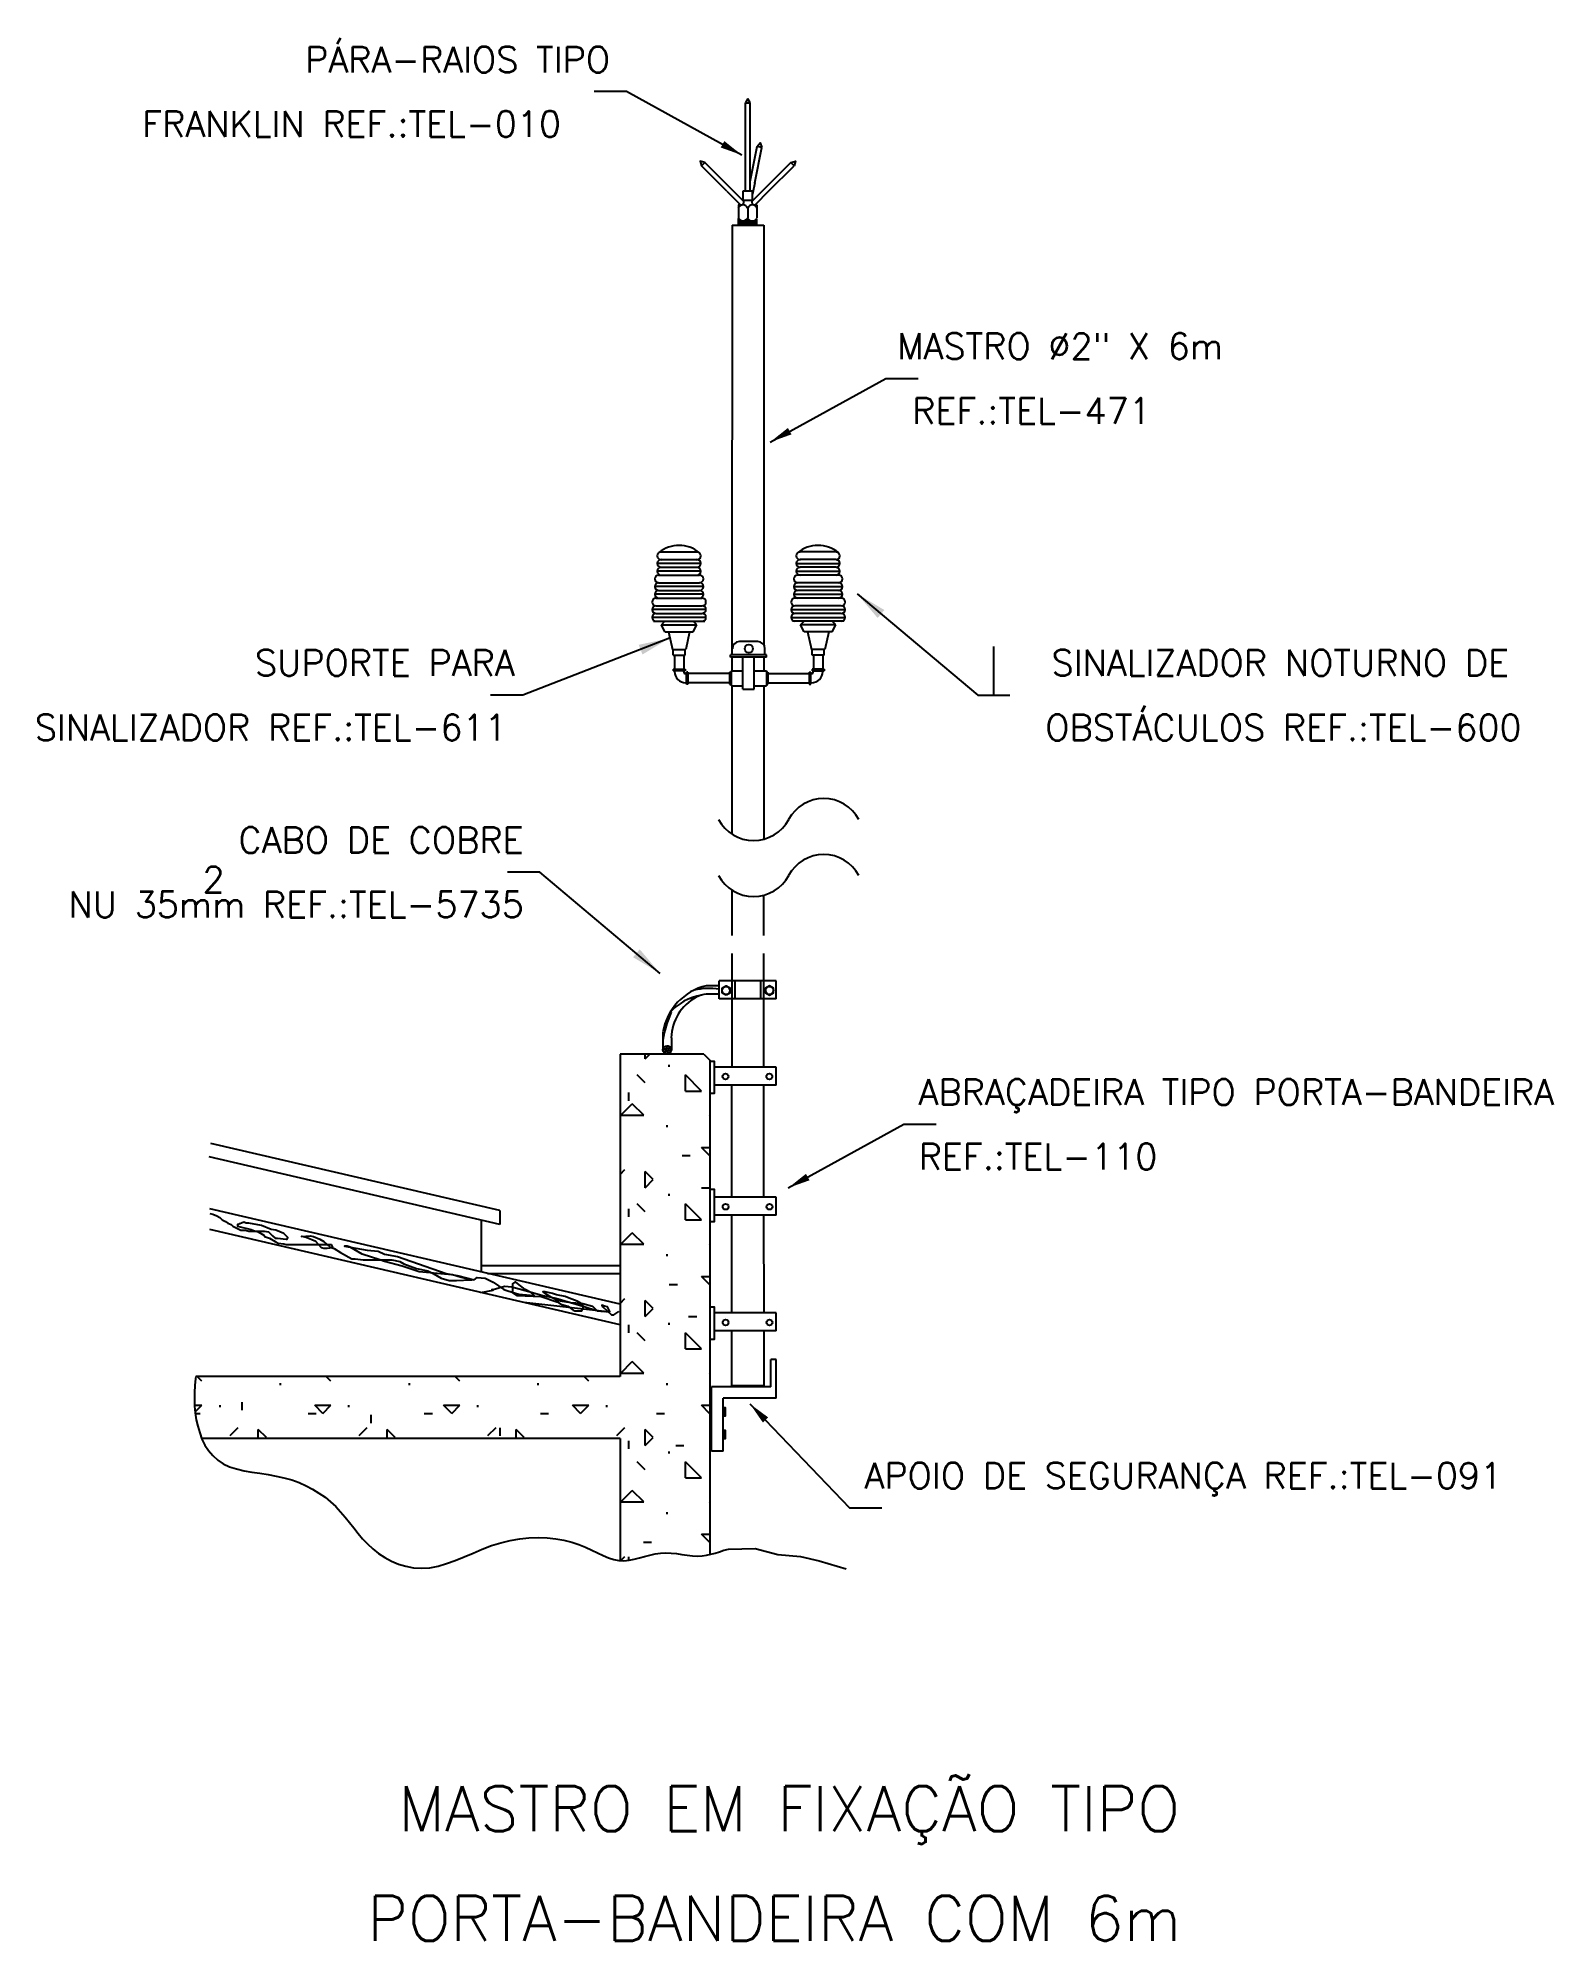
# Model space of a CAD drawing. Header units: millimetres. Extents: x -5784.7 to -5773, y -4691.4 to -4676.7.
import ezdxf
from ezdxf.enums import TextEntityAlignment as Align

# ---------------------------------------------------------------- set-up
doc = ezdxf.new("R2010")
doc.units = ezdxf.units.MM
doc.header["$LTSCALE"] = 10
doc.linetypes.add('DASHDOT', pattern=[1, 0.5, -0.25, 0, -0.25])
doc.layers.add('Termotécnica', color=7, linetype='Continuous')
doc.styles.add('r140', font='romans.shx')
doc.styles.add('r80', font='romans.shx')

# ---------------------------------------------------------------- blocks, each defined once
blk = doc.blocks.new('*X1')
at = {"color": 0}
for p, q in [((221.64, 187.65), (221.66, 187.65)), ((221.64, 187.62), (221.7, 187.62)), ((221.64, 187.58), (221.76, 187.58)), ((221.64, 187.54), (222.58, 187.54)), ((221.64, 187.5), (222.58, 187.5)), ((221.64, 187.47), (222.58, 187.47)), ((221.64, 187.43), (222.58, 187.43)), ((221.64, 187.39), (222.58, 187.39)), ((221.97, 187.58), (222.25, 187.58)), ((222.03, 187.62), (222.19, 187.62)), ((222.07, 187.65), (222.15, 187.65)), ((222.1, 187.69), (222.12, 187.69)), ((222.46, 187.58), (222.58, 187.58)), ((222.52, 187.62), (222.58, 187.62)), ((222.56, 187.65), (222.58, 187.65))]:
    blk.add_line(p, q, dxfattribs=at)

msp = doc.modelspace()

# ---------------------------------------------------------------- hatches: boundary and pattern name
at = {"layer": 'Termotécnica'}
h = msp.add_hatch(dxfattribs=at)
h.set_pattern_fill('CONCRE', color=1, style=0)
h.set_pattern_definition([(0, (-5823.7027, -4684.8186), (1, 1), [0.125, -0.875]), (90, (-5823.7027, -4684.8186), (-1, 1), [0.125, -0.875]), (135, (-5823.57774, -4684.8186), (-1, 7e-17), [0.176777, -1.237437]), (0, (-5823.5777, -4684.2561), (1, 1), [0.125, -0.875]), (45, (-5823.51524, -4684.3186), (7e-17, 1), [0.088388, -1.325825]), (135, (-5823.51524, -4684.3186), (-1, 7e-17), [0.088388, -1.325825]), (0, (-5823.2027, -4684.0061), (1, 1), [0.176777, -0.823223]), (45, (-5823.20274, -4684.0061), (7e-17, 1), [0.125, -1.289214]), (135, (-5823.026, -4684.0061), (-1, 7e-17), [0.125, -1.289214]), (90, (-5823.0152, -4684.5686), (-1, 1), [0.125, -0.875]), (45, (-5823.01524, -4684.5686), (7e-17, 1), [0.088388, -1.325825]), (135, (-5822.95274, -4684.5061), (-1, 7e-17), [0.088388, -1.325825]), (0, (-5823.5777, -4684.5686), (1, 1), [0.0625, -0.8375]), (0, (-5822.8277, -4684.3186), (1, 1), [0.0625, -0.8375]), (90, (-5823.1402, -4684.1936), (-1, 1), [0.0625, -0.8375]), (135, (-5823.01524, -4684.7561), (-1, 7e-17), [0.088388, -1.325825]), (135, (-5823.45274, -4684.0686), (-1, 7e-17), [0.088388, -1.325825]), (45, (-5823.234, -4684.4905), (7e-17, 1), [0.088388, -1.325825]), (90, (-5823.359, -4684.6936), (-1, 1), [0.015625, -0.984375]), (90, (-5823.3121, -4684.2718), (-1, 1), [0.015625, -0.984375]), (90, (-5822.8434, -4684.0999), (-1, 1), [0.015625, -0.984375]), (90, (-5822.8277, -4684.6311), (-1, 1), [0.015625, -0.984375])])
h.paths.add_polyline_path([(-5779.509, -4684.585), (-5779.509, -4684.582), (-5779.559, -4684.532), (-5780.209, -4684.532), (-5780.209, -4686.17), (-5780.209, -4686.232), (-5780.209, -4686.472), (-5780.209, -4686.632), (-5780.209, -4687.032), (-5783.499, -4687.032), (-5783.501, -4687.048), (-5783.506, -4687.102), (-5783.509, -4687.156), (-5783.51, -4687.209), (-5783.508, -4687.262), (-5783.503, -4687.315), (-5783.495, -4687.367), (-5783.484, -4687.418), (-5783.469, -4687.469), (-5783.453, -4687.512), (-5780.209, -4687.512), (-5780.209, -4688.46), (-5780.179, -4688.461), (-5780.139, -4688.457), (-5780.099, -4688.449), (-5780.059, -4688.439), (-5780.019, -4688.428), (-5779.978, -4688.417), (-5779.937, -4688.407), (-5779.896, -4688.402), (-5779.854, -4688.4), (-5779.812, -4688.402), (-5779.77, -4688.406), (-5779.729, -4688.412), (-5779.688, -4688.418), (-5779.648, -4688.422), (-5779.61, -4688.425), (-5779.573, -4688.424), (-5779.538, -4688.419), (-5779.509, -4688.412), (-5779.509, -4686.744), (-5779.509, -4686.491), (-5779.509, -4685.832), (-5779.509, -4685.579), (-5779.509, -4684.838)])

# ---------------------------------------------------------------- linework, layer by layer
at = {"layer": 'Termotécnica', "color": 2}
for p, q in [((-5780.159, -4677.066), (-5780.409, -4677.066)), ((-5779.263, -4677.559), (-5780.159, -4677.066)), ((-5779.218, -4677.122), (-5779.236, -4677.154)), ((-5779.236, -4677.154), (-5779.199, -4677.154)), ((-5779.236, -4677.836), (-5779.236, -4677.154)), ((-5779.199, -4677.154), (-5779.218, -4677.122)), ((-5779.199, -4677.836), (-5779.199, -4677.154)), ((-5779.199, -4677.764), (-5779.146, -4677.492)), ((-5779.164, -4677.774), (-5779.11, -4677.499)), ((-5779.38, -4677.839), (-5779.578, -4677.642)), ((-5779.35, -4677.817), (-5779.552, -4677.615)), ((-5779.086, -4677.817), (-5778.885, -4677.615)), ((-5779.057, -4677.839), (-5778.859, -4677.641)), ((-5779.249, -4677.918), (-5779.354, -4677.813)), ((-5779.255, -4677.836), (-5779.181, -4677.836)), ((-5779.255, -4677.909), (-5779.255, -4677.836)), ((-5779.187, -4677.918), (-5779.082, -4677.812)), ((-5779.164, -4677.774), (-5779.181, -4677.863)), ((-5779.181, -4677.909), (-5779.181, -4677.836)), ((-5779.38, -4677.839), (-5779.275, -4677.944)), ((-5779.282, -4677.938), (-5779.291, -4677.946)), ((-5779.291, -4677.946), (-5779.291, -4677.975)), ((-5779.291, -4677.975), (-5779.291, -4678.04)), ((-5779.255, -4677.909), (-5779.181, -4677.909)), ((-5779.219, -4677.971), (-5779.219, -4678.046)), ((-5779.057, -4677.839), (-5779.161, -4677.944)), ((-5779.155, -4677.937), (-5779.147, -4677.946)), ((-5779.147, -4677.946), (-5779.147, -4678.046)), ((-5779.291, -4678.04), (-5779.291, -4678.046)), ((-5779.289, -4678.096), (-5779.289, -4678.05)), ((-5779.15, -4678.096), (-5779.289, -4678.096)), ((-5779.15, -4678.052), (-5779.15, -4678.096)), ((-5779.147, -4678.046), (-5779.147, -4678.046)), ((-5779.044, -4679.784), (-5778.148, -4679.291)), ((-5778.148, -4679.291), (-5777.898, -4679.291)), ((-5778.369, -4680.962), (-5777.435, -4681.747)), ((-5779.95, -4681.174), (-5779.552, -4681.174)), ((-5779.888, -4681.201), (-5779.861, -4681.174)), ((-5779.861, -4681.256), (-5779.888, -4681.201)), ((-5779.888, -4681.201), (-5779.614, -4681.201)), ((-5779.614, -4681.201), (-5779.641, -4681.174)), ((-5779.641, -4681.256), (-5779.614, -4681.201)), ((-5778.474, -4681.174), (-5778.872, -4681.174)), ((-5778.81, -4681.201), (-5778.782, -4681.174)), ((-5778.535, -4681.201), (-5778.81, -4681.201)), ((-5778.782, -4681.256), (-5778.81, -4681.201)), ((-5778.535, -4681.201), (-5778.563, -4681.174)), ((-5778.563, -4681.256), (-5778.535, -4681.201)), ((-5779.826, -4681.306), (-5780.963, -4681.747)), ((-5779.861, -4681.256), (-5779.641, -4681.256)), ((-5779.833, -4681.256), (-5779.803, -4681.394)), ((-5779.669, -4681.256), (-5779.699, -4681.394)), ((-5779.14, -4681.332), (-5779.283, -4681.332)), ((-5778.563, -4681.256), (-5778.782, -4681.256)), ((-5778.755, -4681.256), (-5778.725, -4681.394)), ((-5778.59, -4681.256), (-5778.62, -4681.394)), ((-5779.803, -4681.394), (-5779.699, -4681.394)), ((-5779.798, -4681.438), (-5779.798, -4681.394)), ((-5779.798, -4681.438), (-5779.704, -4681.438)), ((-5779.787, -4681.438), (-5779.787, -4681.547)), ((-5779.715, -4681.438), (-5779.715, -4681.547)), ((-5779.704, -4681.438), (-5779.704, -4681.394)), ((-5779.352, -4681.452), (-5779.352, -4681.435)), ((-5779.072, -4681.435), (-5779.352, -4681.435)), ((-5779.072, -4681.452), (-5779.352, -4681.452)), ((-5779.338, -4681.435), (-5779.338, -4681.387)), ((-5779.256, -4681.701), (-5779.256, -4681.452)), ((-5779.168, -4681.701), (-5779.168, -4681.452)), ((-5779.086, -4681.435), (-5779.086, -4681.387)), ((-5779.072, -4681.452), (-5779.072, -4681.435)), ((-5778.62, -4681.394), (-5778.725, -4681.394)), ((-5778.719, -4681.438), (-5778.719, -4681.394)), ((-5778.626, -4681.438), (-5778.719, -4681.438)), ((-5778.708, -4681.438), (-5778.708, -4681.547)), ((-5778.637, -4681.438), (-5778.637, -4681.547)), ((-5778.626, -4681.438), (-5778.626, -4681.394)), ((-5779.798, -4681.547), (-5779.798, -4681.558)), ((-5779.798, -4681.547), (-5779.704, -4681.547)), ((-5779.704, -4681.558), (-5779.798, -4681.558)), ((-5779.787, -4681.558), (-5779.787, -4681.564)), ((-5779.715, -4681.564), (-5779.715, -4681.558)), ((-5779.704, -4681.547), (-5779.704, -4681.558)), ((-5779.699, -4681.58), (-5779.693, -4681.58)), ((-5779.699, -4681.652), (-5779.693, -4681.652)), ((-5779.682, -4681.569), (-5779.693, -4681.569)), ((-5779.693, -4681.663), (-5779.693, -4681.569)), ((-5779.682, -4681.663), (-5779.693, -4681.663)), ((-5779.682, -4681.569), (-5779.682, -4681.663)), ((-5779.359, -4681.58), (-5779.682, -4681.58)), ((-5779.359, -4681.652), (-5779.682, -4681.652)), ((-5779.359, -4681.569), (-5779.359, -4681.663)), ((-5779.359, -4681.569), (-5779.348, -4681.569)), ((-5779.359, -4681.663), (-5779.348, -4681.663)), ((-5779.348, -4681.558), (-5779.348, -4681.674)), ((-5779.348, -4681.558), (-5779.256, -4681.558)), ((-5779.348, -4681.674), (-5779.256, -4681.674)), ((-5779.168, -4681.558), (-5779.073, -4681.558)), ((-5779.168, -4681.674), (-5779.073, -4681.674)), ((-5779.073, -4681.558), (-5779.073, -4681.674)), ((-5779.073, -4681.569), (-5779.062, -4681.569)), ((-5779.073, -4681.663), (-5779.062, -4681.663)), ((-5779.065, -4681.58), (-5778.741, -4681.58)), ((-5779.065, -4681.652), (-5778.741, -4681.652)), ((-5779.062, -4681.569), (-5779.062, -4681.663)), ((-5778.741, -4681.569), (-5778.73, -4681.569)), ((-5778.741, -4681.569), (-5778.741, -4681.663)), ((-5778.741, -4681.663), (-5778.73, -4681.663)), ((-5778.73, -4681.663), (-5778.73, -4681.569)), ((-5778.725, -4681.58), (-5778.73, -4681.58)), ((-5778.725, -4681.652), (-5778.73, -4681.652)), ((-5778.626, -4681.547), (-5778.719, -4681.547)), ((-5778.719, -4681.547), (-5778.719, -4681.558)), ((-5778.719, -4681.558), (-5778.626, -4681.558)), ((-5778.708, -4681.564), (-5778.708, -4681.558)), ((-5778.637, -4681.558), (-5778.637, -4681.564)), ((-5778.626, -4681.547), (-5778.626, -4681.558)), ((-5780.963, -4681.747), (-5781.213, -4681.747)), ((-5779.256, -4681.701), (-5779.168, -4681.701)), ((-5777.435, -4681.747), (-5777.185, -4681.747)), ((-5780.832, -4683.121), (-5781.082, -4683.121)), ((-5779.898, -4683.906), (-5780.832, -4683.121)), ((-5779.439, -4684.002), (-5779.54, -4684.002)), ((-5779.439, -4684.104), (-5779.439, -4683.964)), ((-5778.999, -4683.964), (-5779.439, -4683.964)), ((-5778.999, -4684.104), (-5778.999, -4683.964)), ((-5779.439, -4684.066), (-5779.54, -4684.066)), ((-5778.999, -4684.104), (-5779.439, -4684.104)), ((-5779.876, -4684.361), (-5779.876, -4684.499)), ((-5779.811, -4684.405), (-5779.811, -4684.504)), ((-5778.999, -4684.632), (-5779.481, -4684.632)), ((-5778.999, -4684.772), (-5779.481, -4684.772)), ((-5778.999, -4684.772), (-5778.999, -4684.632)), ((-5778.904, -4685.569), (-5778.008, -4685.076)), ((-5778.008, -4685.076), (-5777.758, -4685.076)), ((-5781.14, -4685.854), (-5783.395, -4685.329)), ((-5781.14, -4685.745), (-5783.382, -4685.224)), ((-5778.999, -4685.641), (-5779.48, -4685.641)), ((-5778.999, -4685.781), (-5778.999, -4685.641)), ((-5780.209, -4686.472), (-5783.389, -4685.732)), ((-5778.999, -4685.781), (-5779.48, -4685.781)), ((-5780.209, -4686.632), (-5783.389, -4685.892)), ((-5781.286, -4685.82), (-5781.286, -4686.221)), ((-5781.286, -4686.17), (-5780.209, -4686.17)), ((-5781.238, -4686.232), (-5780.209, -4686.232)), ((-5778.999, -4686.539), (-5779.48, -4686.539)), ((-5778.999, -4686.679), (-5778.999, -4686.539)), ((-5778.999, -4686.679), (-5779.48, -4686.679)), ((-5779.039, -4687.111), (-5779.039, -4686.901)), ((-5778.999, -4686.901), (-5779.039, -4686.901)), ((-5778.999, -4687.201), (-5778.999, -4686.901)), ((-5779.039, -4687.111), (-5779.499, -4687.111)), ((-5779.499, -4687.611), (-5779.499, -4687.111)), ((-5778.999, -4687.201), (-5779.409, -4687.201)), ((-5779.409, -4687.611), (-5779.409, -4687.201)), ((-5779.201, -4687.245), (-5778.428, -4688.051)), ((-5779.409, -4687.611), (-5779.499, -4687.611)), ((-5778.428, -4688.051), (-5778.178, -4688.051))]:
    msp.add_line(p, q, dxfattribs=at)
at = {"layer": 'Termotécnica', "color": 3, "linetype": 'ByBlock'}
for p, q in [((-5779.34, -4678.101), (-5779.341, -4681.435)), ((-5779.34, -4678.101), (-5779.093, -4678.101)), ((-5779.093, -4678.101), (-5779.093, -4681.359)), ((-5779.341, -4681.452), (-5779.341, -4681.558)), ((-5779.093, -4681.452), (-5779.093, -4681.558)), ((-5779.341, -4681.674), (-5779.341, -4682.824)), ((-5779.093, -4681.674), (-5779.093, -4682.864)), ((-5779.342, -4683.258), (-5779.342, -4683.611)), ((-5779.095, -4683.299), (-5779.095, -4683.611)), ((-5779.342, -4683.751), (-5779.343, -4684.632)), ((-5779.095, -4683.751), (-5779.095, -4684.632)), ((-5779.344, -4684.772), (-5779.344, -4685.641)), ((-5779.095, -4684.772), (-5779.095, -4685.641)), ((-5779.344, -4685.781), (-5779.344, -4686.539)), ((-5779.095, -4685.781), (-5779.094, -4686.539)), ((-5779.344, -4686.679), (-5779.344, -4687.103)), ((-5779.094, -4686.679), (-5779.094, -4687.111))]:
    msp.add_line(p, q, dxfattribs=at)
at = {"layer": 'Termotécnica', "color": 1}
for p, q in [((-5779.89, -4680.637), (-5779.612, -4680.637)), ((-5778.533, -4680.637), (-5778.812, -4680.637)), ((-5779.582, -4680.726), (-5779.92, -4680.726)), ((-5779.582, -4680.786), (-5779.92, -4680.786)), ((-5779.89, -4680.696), (-5779.612, -4680.696)), ((-5779.89, -4680.756), (-5779.612, -4680.756)), ((-5778.842, -4680.726), (-5778.503, -4680.726)), ((-5778.842, -4680.786), (-5778.503, -4680.786)), ((-5778.533, -4680.696), (-5778.812, -4680.696)), ((-5778.533, -4680.756), (-5778.812, -4680.756)), ((-5779.562, -4680.905), (-5779.94, -4680.905)), ((-5779.91, -4680.816), (-5779.592, -4680.816)), ((-5779.91, -4680.876), (-5779.592, -4680.876)), ((-5779.91, -4680.935), (-5779.592, -4680.935)), ((-5778.862, -4680.905), (-5778.484, -4680.905)), ((-5778.513, -4680.816), (-5778.832, -4680.816)), ((-5778.513, -4680.876), (-5778.832, -4680.876)), ((-5778.513, -4680.935), (-5778.832, -4680.935)), ((-5779.542, -4681.084), (-5779.96, -4681.084)), ((-5779.562, -4680.965), (-5779.94, -4680.965)), ((-5779.93, -4680.995), (-5779.572, -4680.995)), ((-5779.93, -4681.055), (-5779.572, -4681.055)), ((-5778.882, -4681.084), (-5778.464, -4681.084)), ((-5778.862, -4680.965), (-5778.484, -4680.965)), ((-5778.493, -4680.995), (-5778.852, -4680.995)), ((-5778.493, -4681.055), (-5778.852, -4681.055)), ((-5779.542, -4681.144), (-5779.96, -4681.144)), ((-5779.93, -4681.114), (-5779.572, -4681.114)), ((-5778.882, -4681.144), (-5778.464, -4681.144)), ((-5778.493, -4681.114), (-5778.852, -4681.114)), ((-5777.31, -4681.747), (-5777.31, -4681.369)), ((-5779.318, -4683.964), (-5779.318, -4684.104)), ((-5779.119, -4683.964), (-5779.119, -4684.104))]:
    msp.add_line(p, q, dxfattribs=at)
at = {"layer": 'Termotécnica', "color": 4}
for p, q in [((-5780.209, -4684.532), (-5780.209, -4687.032)), ((-5779.559, -4684.532), (-5780.209, -4684.532)), ((-5779.559, -4684.532), (-5779.509, -4684.582)), ((-5779.509, -4688.412), (-5779.509, -4684.582)), ((-5780.209, -4687.032), (-5783.499, -4687.032)), ((-5780.209, -4687.512), (-5783.453, -4687.512)), ((-5780.209, -4687.512), (-5780.209, -4688.46))]:
    msp.add_line(p, q, dxfattribs=at)
at = {"layer": 'Termotécnica', "color": 2, "linetype": 'DASHDOT'}
msp.add_line((-5781.14, -4685.745), (-5781.14, -4685.854), dxfattribs=at)
at = {"layer": 'Termotécnica', "color": 3}
msp.add_line((-5779.344, -4687.103), (-5779.095, -4687.103), dxfattribs=at)
at = {"layer": 'Termotécnica', "color": 2}
for points in [[(-5779.11, -4677.499), (-5779.146, -4677.492), (-5779.122, -4677.464)], [(-5779.578, -4677.642), (-5779.552, -4677.615), (-5779.587, -4677.606)], [(-5778.859, -4677.641), (-5778.885, -4677.615), (-5778.849, -4677.606)], [(-5779.509, -4684.838), (-5779.509, -4684.585), (-5779.48, -4684.585), (-5779.48, -4684.838)], [(-5779.509, -4686.744), (-5779.509, -4686.491), (-5779.48, -4686.491), (-5779.48, -4686.744)], [(-5779.409, -4687.275), (-5779.409, -4687.338), (-5779.39, -4687.338), (-5779.39, -4687.275)], [(-5779.409, -4687.45), (-5779.409, -4687.514), (-5779.39, -4687.514), (-5779.39, -4687.45)]]:
    msp.add_lwpolyline(points, close=True, dxfattribs=at)
for points in [[(-5779.255, -4677.909), (-5779.256, -4677.911)], [(-5779.18, -4677.911), (-5779.181, -4677.909)]]:
    msp.add_lwpolyline(points, dxfattribs=at)
at = {"layer": 'Termotécnica', "color": 1}
for points in [[(-5779.387, -4684.074), (-5779.418, -4684.056), (-5779.418, -4684.02), (-5779.387, -4684.002), (-5779.356, -4684.02), (-5779.356, -4684.056)], [(-5779.05, -4684.074), (-5779.019, -4684.056), (-5779.019, -4684.02), (-5779.05, -4684.002), (-5779.082, -4684.02), (-5779.082, -4684.056)]]:
    msp.add_lwpolyline(points, close=True, dxfattribs=at)
at = {"layer": 'Termotécnica', "color": 2, "linetype": 'Continuous'}
msp.add_lwpolyline([(-5779.509, -4685.832), (-5779.509, -4685.579), (-5779.48, -4685.579), (-5779.48, -4685.832)], close=True, dxfattribs=at)
at = {"layer": 'Termotécnica', "color": 1}
for points in [[(-5783.389, -4685.767), (-5783.368, -4685.774), (-5783.337, -4685.786), (-5783.312, -4685.798), (-5783.294, -4685.817), (-5783.269, -4685.829), (-5783.25, -4685.842), (-5783.225, -4685.854), (-5783.213, -4685.866), (-5783.151, -4685.897), (-5783.114, -4685.897), (-5783.089, -4685.904), (-5783.039, -4685.904), (-5783.008, -4685.904), (-5782.965, -4685.904), (-5782.934, -4685.91), (-5782.903, -4685.941), (-5782.884, -4685.959), (-5782.866, -4685.959), (-5782.798, -4685.966), (-5782.791, -4685.966), (-5782.785, -4685.953), (-5782.816, -4685.922), (-5782.847, -4685.91), (-5782.878, -4685.897), (-5782.915, -4685.891), (-5782.99, -4685.86), (-5783.089, -4685.842), (-5783.108, -4685.842), (-5783.126, -4685.835), (-5783.145, -4685.842), (-5783.157, -4685.848), (-5783.163, -4685.848), (-5783.17, -4685.854), (-5783.176, -4685.854), (-5783.176, -4685.866), (-5783.07, -4685.891), (-5783.07, -4685.891), (-5783.039, -4685.904), (-5783.015, -4685.91), (-5782.971, -4685.935), (-5782.965, -4685.947), (-5782.928, -4685.959), (-5782.884, -4685.984), (-5782.86, -4685.997), (-5782.816, -4686.003), (-5782.798, -4686.009), (-5782.667, -4686.009), (-5782.661, -4686.009), (-5782.574, -4686.009), (-5782.512, -4686.009), (-5782.457, -4686.009), (-5782.45, -4686.009), (-5782.438, -4686.028), (-5782.438, -4686.034), (-5782.481, -4686.04), (-5782.506, -4686.04), (-5782.525, -4686.034), (-5782.568, -4685.984), (-5782.643, -4685.953), (-5782.674, -4685.947), (-5782.68, -4685.947), (-5782.612, -4685.941), (-5782.587, -4685.947), (-5782.537, -4685.966), (-5782.506, -4685.984), (-5782.481, -4686.009), (-5782.457, -4686.028), (-5782.426, -4686.04), (-5782.376, -4686.071), (-5782.289, -4686.12), (-5782.264, -4686.12), (-5782.202, -4686.127), (-5782.004, -4686.127), (-5781.979, -4686.127), (-5781.917, -4686.139), (-5781.886, -4686.158), (-5781.787, -4686.195), (-5781.7, -4686.213), (-5781.657, -4686.232), (-5781.595, -4686.269), (-5781.533, -4686.288), (-5781.477, -4686.288), (-5781.365, -4686.282), (-5781.359, -4686.282), (-5781.44, -4686.263), (-5781.508, -4686.244), (-5781.57, -4686.238), (-5781.768, -4686.22), (-5781.899, -4686.176), (-5782.035, -4686.139), (-5782.072, -4686.127), (-5782.209, -4686.083), (-5782.302, -4686.028), (-5782.326, -4686.021), (-5782.345, -4686.021), (-5782.171, -4686.052), (-5782.085, -4686.059), (-5782.035, -4686.083), (-5781.936, -4686.102), (-5781.558, -4686.232), (-5781.458, -4686.251), (-5781.341, -4686.282), (-5781.316, -4686.263), (-5781.254, -4686.269), (-5781.192, -4686.3), (-5781.111, -4686.356), (-5781.08, -4686.368), (-5780.994, -4686.393), (-5780.876, -4686.405), (-5780.901, -4686.381), (-5780.944, -4686.356), (-5781.018, -4686.3), (-5781.025, -4686.3), (-5781.043, -4686.313), (-5781.043, -4686.35), (-5781.043, -4686.381), (-5781.006, -4686.405), (-5780.82, -4686.412), (-5780.69, -4686.455), (-5780.684, -4686.461), (-5780.659, -4686.474), (-5780.615, -4686.486), (-5780.572, -4686.517), (-5780.56, -4686.523), (-5780.504, -4686.523), (-5780.491, -4686.492), (-5780.51, -4686.467), (-5780.541, -4686.449), (-5780.603, -4686.424), (-5780.634, -4686.412), (-5780.702, -4686.399), (-5780.733, -4686.387), (-5780.789, -4686.375), (-5780.801, -4686.375), (-5780.808, -4686.375), (-5780.801, -4686.381), (-5780.764, -4686.405), (-5780.69, -4686.443), (-5780.572, -4686.461), (-5780.553, -4686.461), (-5780.529, -4686.467), (-5780.516, -4686.467), (-5780.498, -4686.467), (-5780.423, -4686.486), (-5780.405, -4686.505), (-5780.386, -4686.523), (-5780.33, -4686.529), (-5780.932, -4686.461), (-5780.953, -4686.458)], [(-5781.288, -4686.38), (-5781.192, -4686.362), (-5781.204, -4686.356), (-5781.192, -4686.356), (-5781.149, -4686.344), (-5781.105, -4686.331), (-5781.049, -4686.337), (-5780.888, -4686.381), (-5780.808, -4686.405), (-5780.708, -4686.424), (-5780.479, -4686.492), (-5780.398, -4686.517), (-5780.318, -4686.529), (-5780.287, -4686.529), (-5780.305, -4686.492), (-5780.33, -4686.486), (-5780.349, -4686.48), (-5780.343, -4686.492), (-5780.274, -4686.554), (-5780.268, -4686.554), (-5780.256, -4686.554), (-5780.219, -4686.529), (-5780.219, -4686.529)]]:
    msp.add_lwpolyline(points, dxfattribs=at)
at = {"layer": 'Termotécnica', "color": 1, "linetype": 'Continuous'}
msp.add_lwpolyline([(-5783.499, -4687.032), (-5783.501, -4687.048), (-5783.506, -4687.102), (-5783.509, -4687.156), (-5783.51, -4687.209), (-5783.508, -4687.262), (-5783.503, -4687.315), (-5783.495, -4687.367), (-5783.484, -4687.418), (-5783.469, -4687.469), (-5783.451, -4687.518), (-5783.428, -4687.564), (-5783.4, -4687.607), (-5783.367, -4687.646), (-5783.329, -4687.68), (-5783.286, -4687.709), (-5783.237, -4687.732), (-5783.183, -4687.749), (-5783.125, -4687.763), (-5783.065, -4687.774), (-5783.002, -4687.783), (-5782.939, -4687.793), (-5782.876, -4687.804), (-5782.815, -4687.817), (-5782.755, -4687.834), (-5782.698, -4687.855), (-5782.644, -4687.879), (-5782.593, -4687.906), (-5782.544, -4687.936), (-5782.497, -4687.969), (-5782.454, -4688.004), (-5782.414, -4688.041), (-5782.376, -4688.081), (-5782.341, -4688.122), (-5782.307, -4688.164), (-5782.274, -4688.207), (-5782.24, -4688.249), (-5782.205, -4688.291), (-5782.167, -4688.331), (-5782.126, -4688.369), (-5782.082, -4688.404), (-5782.034, -4688.436), (-5781.982, -4688.464), (-5781.928, -4688.487), (-5781.87, -4688.504), (-5781.811, -4688.515), (-5781.749, -4688.519), (-5781.685, -4688.515), (-5781.62, -4688.502), (-5781.554, -4688.483), (-5781.487, -4688.458), (-5781.418, -4688.43), (-5781.348, -4688.401), (-5781.277, -4688.371), (-5781.206, -4688.344), (-5781.133, -4688.321), (-5781.06, -4688.303), (-5780.987, -4688.29), (-5780.915, -4688.283), (-5780.843, -4688.281), (-5780.774, -4688.283), (-5780.707, -4688.29), (-5780.644, -4688.301), (-5780.584, -4688.316), (-5780.528, -4688.335), (-5780.477, -4688.356), (-5780.428, -4688.378), (-5780.383, -4688.4), (-5780.34, -4688.42), (-5780.298, -4688.438), (-5780.258, -4688.452), (-5780.218, -4688.459), (-5780.179, -4688.461), (-5780.139, -4688.457), (-5780.099, -4688.449), (-5780.059, -4688.439), (-5780.019, -4688.428), (-5779.978, -4688.417), (-5779.937, -4688.407), (-5779.896, -4688.402), (-5779.854, -4688.4), (-5779.812, -4688.402), (-5779.77, -4688.406), (-5779.729, -4688.412), (-5779.688, -4688.418), (-5779.648, -4688.422), (-5779.61, -4688.425), (-5779.573, -4688.424), (-5779.538, -4688.419), (-5779.504, -4688.411), (-5779.471, -4688.401), (-5779.437, -4688.391), (-5779.403, -4688.38), (-5779.368, -4688.372), (-5779.161, -4688.365), (-5778.985, -4688.413), (-5778.809, -4688.429), (-5778.664, -4688.461), (-5778.456, -4688.525)], dxfattribs=at)
at = {"layer": 'Termotécnica', "color": 1}
for centre, radius in [((-5779.21, -4681.387), 0.0316), ((-5779.387, -4684.038), 0.0303), ((-5779.05, -4684.038), 0.0303), ((-5779.391, -4684.705), 0.0225), ((-5779.051, -4684.705), 0.0225), ((-5779.39, -4685.715), 0.0225), ((-5779.05, -4685.715), 0.0225), ((-5779.39, -4686.613), 0.0225), ((-5779.05, -4686.613), 0.0225)]:
    msp.add_circle(centre, radius, dxfattribs=at)
at = {"layer": 'Termotécnica', "color": 2}
for centre, radius in [((-5779.844, -4684.499), 0.0327), ((-5779.858, -4684.483), 0.0104), ((-5779.837, -4684.479), 0.0104), ((-5779.864, -4684.504), 0.0104), ((-5779.85, -4684.519), 0.0104), ((-5779.844, -4684.499), 0.0104), ((-5779.829, -4684.514), 0.0104), ((-5779.823, -4684.494), 0.0104)]:
    msp.add_circle(centre, radius, dxfattribs=at)
for centre, radius, start, end in [((-5779.256, -4677.984), 0.0389, 20.2254, 156.6306), ((-5779.27, -4677.923), 0.0214, 255.3196, 16.1831), ((-5779.183, -4677.983), 0.0379, 16.3442, 160.7757), ((-5779.166, -4677.923), 0.0214, 163.834, 284.6975), ((-5779.255, -4678.029), 0.0401, 205.7803, 212.3471), ((-5779.255, -4678.029), 0.0401, 212.7906, 334.8777), ((-5779.183, -4678.029), 0.0401, 205.7803, 333.6894), ((-5779.283, -4681.387), 0.0549, 90, 180), ((-5779.14, -4681.387), 0.0549, 0, 90), ((-5779.699, -4681.564), 0.0878, 180, 270), ((-5779.699, -4681.564), 0.0165, 180, 270), ((-5778.725, -4681.564), 0.0878, 270, 0), ((-5778.725, -4681.564), 0.0165, 270, 0), ((-5779.44, -4684.432), 0.442, 103.0607, 170.6308), ((-5779.44, -4684.416), 0.372, 118.7027, 178.3532), ((-5779.512, -4684.3), 0.236, 96.7977, 116.7732)]:
    msp.add_arc(centre, radius, start, end, dxfattribs=at)
at = {"layer": 'Termotécnica', "color": 1}
for centre, radius, start, end in [((-5779.89, -4680.667), 0.0298, 90, 270), ((-5779.751, -4680.834), 0.248, 50.2636, 129.3394), ((-5779.612, -4680.667), 0.0298, 270, 90), ((-5778.812, -4680.667), 0.0298, 90, 270), ((-5778.673, -4680.834), 0.248, 50.6606, 129.7364), ((-5778.533, -4680.667), 0.0298, 270, 90), ((-5779.89, -4680.726), 0.0298, 90, 270), ((-5779.89, -4680.786), 0.0298, 90, 270), ((-5779.612, -4680.726), 0.0298, 270, 90), ((-5779.612, -4680.786), 0.0298, 270, 90), ((-5778.812, -4680.726), 0.0298, 90, 270), ((-5778.812, -4680.786), 0.0298, 90, 270), ((-5778.533, -4680.726), 0.0298, 270, 90), ((-5778.533, -4680.786), 0.0298, 270, 90), ((-5779.91, -4680.846), 0.0298, 90, 270), ((-5779.91, -4680.905), 0.0298, 90, 270), ((-5779.91, -4680.965), 0.0298, 90, 270), ((-5779.592, -4680.846), 0.0298, 270, 90), ((-5779.592, -4680.905), 0.0298, 270, 90), ((-5779.592, -4680.965), 0.0298, 270, 90), ((-5778.832, -4680.846), 0.0298, 90, 270), ((-5778.832, -4680.905), 0.0298, 90, 270), ((-5778.832, -4680.965), 0.0298, 90, 270), ((-5778.513, -4680.846), 0.0298, 270, 90), ((-5778.513, -4680.905), 0.0298, 270, 90), ((-5778.513, -4680.965), 0.0298, 270, 90), ((-5779.93, -4681.025), 0.0298, 90, 270), ((-5779.93, -4681.084), 0.0298, 90, 270), ((-5779.572, -4681.025), 0.0298, 270, 90), ((-5779.572, -4681.084), 0.0298, 270, 90), ((-5778.852, -4681.025), 0.0298, 90, 270), ((-5778.852, -4681.084), 0.0298, 90, 270), ((-5778.493, -4681.025), 0.0298, 270, 90), ((-5778.493, -4681.084), 0.0298, 270, 90), ((-5779.93, -4681.144), 0.0298, 90, 270), ((-5779.572, -4681.144), 0.0298, 270, 90), ((-5778.852, -4681.144), 0.0298, 90, 270), ((-5778.493, -4681.144), 0.0298, 270, 90), ((-5778.629, -4682.858), 0.309, 28.2619, 151.7381), ((-5779.173, -4682.566), 0.309, 208.2619, 331.7381), ((-5778.629, -4683.292), 0.309, 28.2619, 151.7381), ((-5779.173, -4683), 0.309, 208.2619, 331.7381), ((-5779.519, -4684.531), 0.509, 80.9315, 103.2934), ((-5779.51, -4684.48), 0.412, 99.3046, 139.6816), ((-5779.032, -4684.559), 0.855, 155.7078, 170.8657)]:
    msp.add_arc(centre, radius, start, end, dxfattribs=at)
at = {"layer": 'Termotécnica', "color": 2}
for points in [[(-5779.4, -4677.45), (-5779.428, -4677.5), (-5779.263, -4677.559)], [(-5778.907, -4679.675), (-5778.879, -4679.725), (-5779.044, -4679.784)], [(-5778.211, -4681.149), (-5778.159, -4681.087), (-5778.369, -4680.962)], [(-5780.035, -4681.432), (-5780.064, -4681.357), (-5779.826, -4681.306)], [(-5780.056, -4683.719), (-5780.108, -4683.78), (-5779.898, -4683.906)], [(-5778.767, -4685.46), (-5778.739, -4685.51), (-5778.904, -4685.569)], [(-5779.06, -4687.349), (-5779.101, -4687.389), (-5779.201, -4687.245)]]:
    msp.add_solid(points, dxfattribs=at)

# ---------------------------------------------------------------- block references
at = {"layer": 'Termotécnica', "color": 2, "xscale": 0.1475364320901401, "yscale": 0.1475364320901463, "zscale": 0.1475364320901319, "rotation": 0.008515691271809385}
msp.add_blockref('*X1', (-5811.984, -4705.745), dxfattribs=at)

# ---------------------------------------------------------------- texts
at = {"layer": 'Termotécnica', "color": 2, "style": 'r80'}
for s, p in [('PÁRA-RAIOS TIPO', (-5780.286, -4676.918)), ('REF.:TEL-471', (-5776.092, -4679.642)), ('SUPORTE PARA ', (-5780.889, -4681.597)), ('SINALIZADOR NOTURNO DE', (-5773.314, -4681.597)), ('SINALIZADOR REF.:TEL-611', (-5781.088, -4682.098)), ('OBSTÁCULOS REF.:TEL-600', (-5773.217, -4682.098)), ('CABO DE COBRE', (-5780.957, -4682.971)), ('NU 35mm REF.:TEL-5735', (-5780.956, -4683.471))]:
    msp.add_text(s, height=0.2, dxfattribs=at).set_placement(p, align=Align.RIGHT)
for s, p in [('FRANKLIN REF.:TEL-010', (-5783.915, -4677.417)), ('MASTRO %%C2" X 6m ', (-5778.061, -4679.141)), ('2', (-5783.447, -4683.277)), ('ABRAÇADEIRA TIPO PORTA-BANDEIRA', (-5777.894, -4684.926)), ('REF.:TEL-110', (-5777.893, -4685.426)), ('APOIO DE SEGURANÇA REF.:TEL-091', (-5778.313, -4687.901))]:
    msp.add_text(s, height=0.2, dxfattribs=at).set_placement(p)
at = {"layer": 'Termotécnica', "color": 5, "style": 'r140'}
for s, p in [('MASTRO EM FIXAÇÃO TIPO ', (-5778.777, -4690.664)), ('PORTA-BANDEIRA COM 6m', (-5779.011, -4691.515))]:
    msp.add_text(s, height=0.35, dxfattribs=at).set_placement(p, align=Align.BOTTOM_CENTER)

doc.saveas('drawing.dxf')
